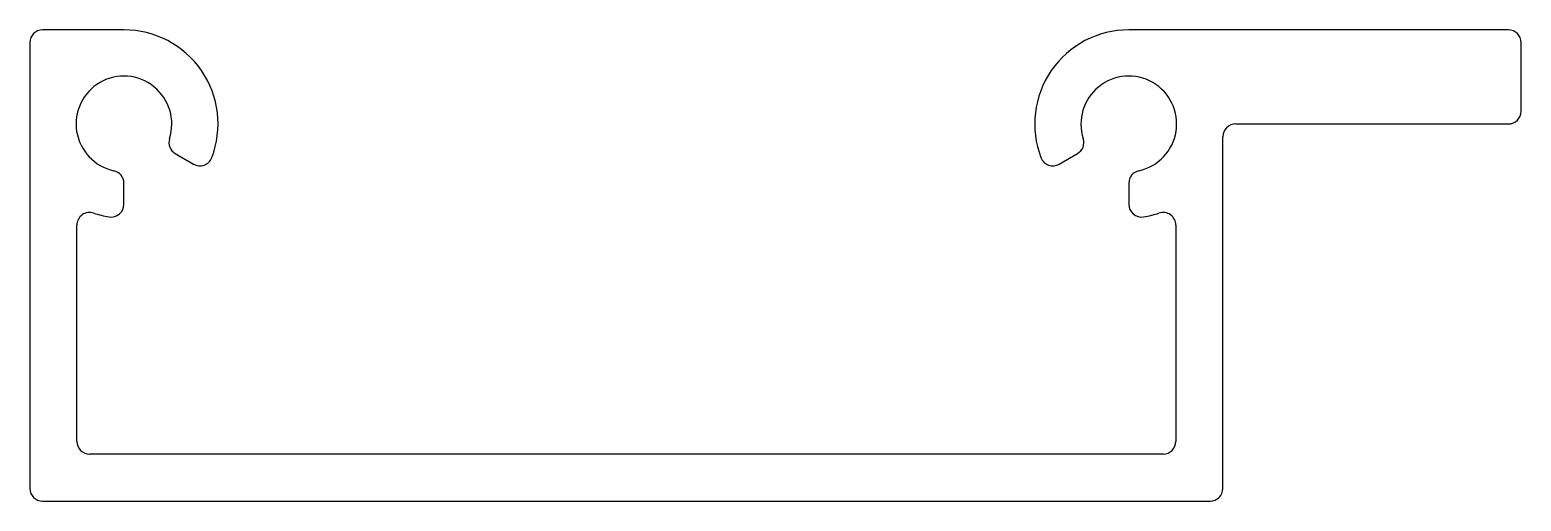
# Model space of a CAD drawing. Extents: x -23.9 to 23.6, y 0.2 to 15.2.
import ezdxf

# ---------------------------------------------------------------- set-up
doc = ezdxf.new("R2010")
doc.units = 0
doc.layers.add('1', color=4, linetype='CONTINUOUS')

msp = doc.modelspace()

# ---------------------------------------------------------------- linework, layer by layer
at = {"layer": '1', "color": 7}
for p, q in [((-23.877, 14.782), (-23.877, 0.583)), ((-20.88, 15.188), (-23.471, 15.188)), ((23.215, 15.188), (11.124, 15.188)), ((23.621, 12.597), (23.621, 14.782)), ((14.528, 12.191), (23.215, 12.191)), ((14.121, 0.583), (14.121, 11.785)), ((-19.246, 11.247), (-18.664, 10.912)), ((8.908, 10.912), (9.49, 11.247)), ((-20.88, 9.632), (-20.88, 10.304)), ((11.124, 10.304), (11.124, 9.632)), ((-22.378, 2.082), (-22.378, 8.967)), ((12.623, 8.967), (12.623, 2.082)), ((12.216, 1.675), (-21.972, 1.675)), ((-23.471, 0.177), (13.715, 0.177))]:
    msp.add_line(p, q, dxfattribs=at)
for centre, radius, start, end in [((-23.471, 14.782), 0.406, 90, 180), ((-20.88, 12.191), 2.997, 339.0248, 90), ((11.124, 12.191), 2.997, 90, 200.9752), ((23.215, 14.782), 0.406, 0, 90), ((-20.88, 12.191), 1.524, 342.1532, 257.8468), ((11.124, 12.191), 1.524, 282.1532, 197.8468), ((23.215, 12.597), 0.406, 270, 360), ((14.528, 11.785), 0.406, 90, 180), ((-19.042, 11.599), 0.406, 162.1532, 240), ((9.287, 11.599), 0.406, 300, 17.8468), ((-18.461, 11.264), 0.406, 240, 339.0248), ((8.705, 11.264), 0.406, 200.9752, 300), ((-21.286, 10.304), 0.406, 0, 77.8468), ((11.531, 10.304), 0.406, 102.1532, 180), ((-21.286, 9.632), 0.406, 260.9752, 360), ((11.531, 9.632), 0.406, 180, 279.0248), ((-21.972, 8.967), 0.406, 71.2829, 180), ((-20.88, 12.191), 2.997, 251.2829, 260.9752), ((11.124, 12.191), 2.997, 279.0248, 288.7171), ((12.216, 8.967), 0.406, 360, 108.7171), ((-21.972, 2.082), 0.406, 180, 270), ((12.216, 2.082), 0.406, 270, 0), ((-23.471, 0.583), 0.406, 180, 270), ((13.715, 0.583), 0.406, 270, 0)]:
    msp.add_arc(centre, radius, start, end, dxfattribs=at)

doc.saveas('drawing.dxf')
